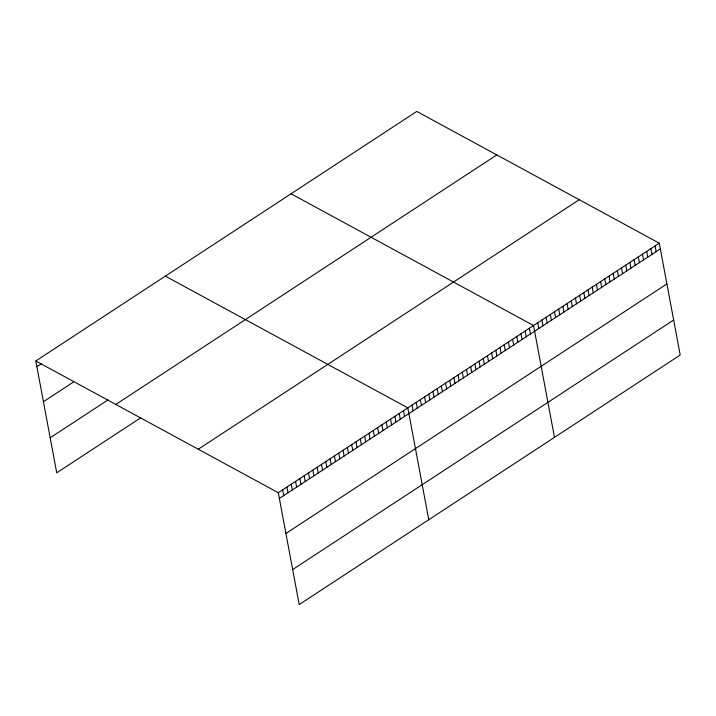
<?xml version="1.0" encoding="UTF-8"?>
<svg xmlns="http://www.w3.org/2000/svg" width="716" height="716" viewBox="0 0 716 716"><rect width="100%" height="100%" fill="white"/><g stroke="black" fill="none" stroke-linecap="round" stroke-linejoin="round"><path stroke-width="1.07" d="M35.8 360.971L416.775 111.436L659.266 243.18L680.2 355.029L299.225 604.564L278.291 492.715L35.8 360.971L56.734 472.82L140.497 417.956M36.874 366.699L41.188 363.871M43.425 401.721L73.65 381.923M50.174 437.798L108.035 399.904M115.822 404.45L496.797 154.916M198.269 449.236L579.244 199.71M278.291 492.715L659.266 243.18M279.365 498.443L660.34 248.908M285.917 533.465L666.891 283.93M292.674 569.542L673.649 320.007M291.054 193.785L533.545 325.529L554.479 437.378M165.333 276.125L407.825 407.869L428.759 519.718M655.077 245.928L656.151 251.656M650.889 248.676L651.963 254.395M646.7 251.414L647.765 257.142M642.503 254.162L643.577 259.89M638.314 256.91L639.388 262.629M634.125 259.648L635.199 265.376M629.937 262.396L631.002 268.124M625.739 265.144L626.813 270.863M621.551 267.882L622.625 273.61M617.362 270.63L618.436 276.358M613.173 273.378L614.238 279.106M608.976 276.116L610.05 281.844M604.787 278.864L605.861 284.592M600.599 281.612L601.673 287.34M596.41 284.35L597.475 290.078M592.222 287.098L593.287 292.826M588.024 289.846L589.098 295.574M583.835 292.593L584.909 298.312M579.647 295.332L580.721 301.06M575.458 298.08L576.523 303.808M571.261 300.827L572.335 306.546M567.072 303.566L568.146 309.294M562.883 306.314L563.957 312.042M558.695 309.061L559.76 314.78M554.497 311.8L555.571 317.528M550.309 314.548L551.383 320.276M546.12 317.295L547.194 323.023M541.931 320.034L542.997 325.762M537.734 322.782L538.808 328.51M529.357 328.268L530.431 333.996M525.168 331.016L526.233 336.744M520.98 333.763L522.045 339.491M516.782 336.511L517.856 342.23M512.593 339.25L513.667 344.978M508.405 341.997L509.479 347.725M504.216 344.745L505.281 350.464M500.019 347.484L501.093 353.212M495.83 350.231L496.904 355.959M491.641 352.979L492.715 358.707M487.453 355.718L488.518 361.446M483.255 358.465L484.329 364.193M479.067 361.213L480.141 366.941M474.878 363.952L475.952 369.68M470.689 366.699L471.755 372.427M466.492 369.447L467.566 375.175M462.303 372.195L463.377 377.914M458.115 374.933L459.189 380.661M453.926 377.681L454.991 383.409M449.738 380.429L450.803 386.148M445.54 383.167L446.614 388.895M441.351 385.915L442.425 391.643M437.163 388.663L438.237 394.382M432.974 391.401L434.039 397.129M428.777 394.149L429.851 399.877M424.588 396.897L425.662 402.625M420.399 399.635L421.473 405.363M416.211 402.383L417.276 408.111M412.013 405.131L413.087 410.859M403.511 410.698L404.576 416.426M399.188 413.526L400.262 419.254M394.874 416.354L395.948 422.082M390.551 419.182L391.625 424.91M386.237 422.01L387.311 427.738M381.923 424.839L382.988 430.567M377.601 427.667L378.675 433.395M373.287 430.495L374.361 436.223M368.964 433.323L370.038 439.051M364.65 436.151L365.724 441.879M360.327 438.98L361.401 444.708M356.013 441.808L357.087 447.536M351.699 444.636L352.764 450.364M347.376 447.464L348.45 453.192M343.062 450.292L344.136 456.02M338.74 453.121L339.814 458.849M334.426 455.949L335.5 461.677M330.112 458.777L331.177 464.505M325.789 461.605L326.863 467.333M321.475 464.433L322.54 470.161M317.152 467.262L318.226 472.99M312.838 470.09L313.912 475.818M308.515 472.918L309.589 478.646M304.202 475.746L305.276 481.474M299.888 478.574L300.953 484.302M295.565 481.403L296.639 487.131M291.251 484.231L292.316 489.959M286.928 487.059L288.002 492.787M282.614 489.887L283.688 495.615"/></g></svg>
